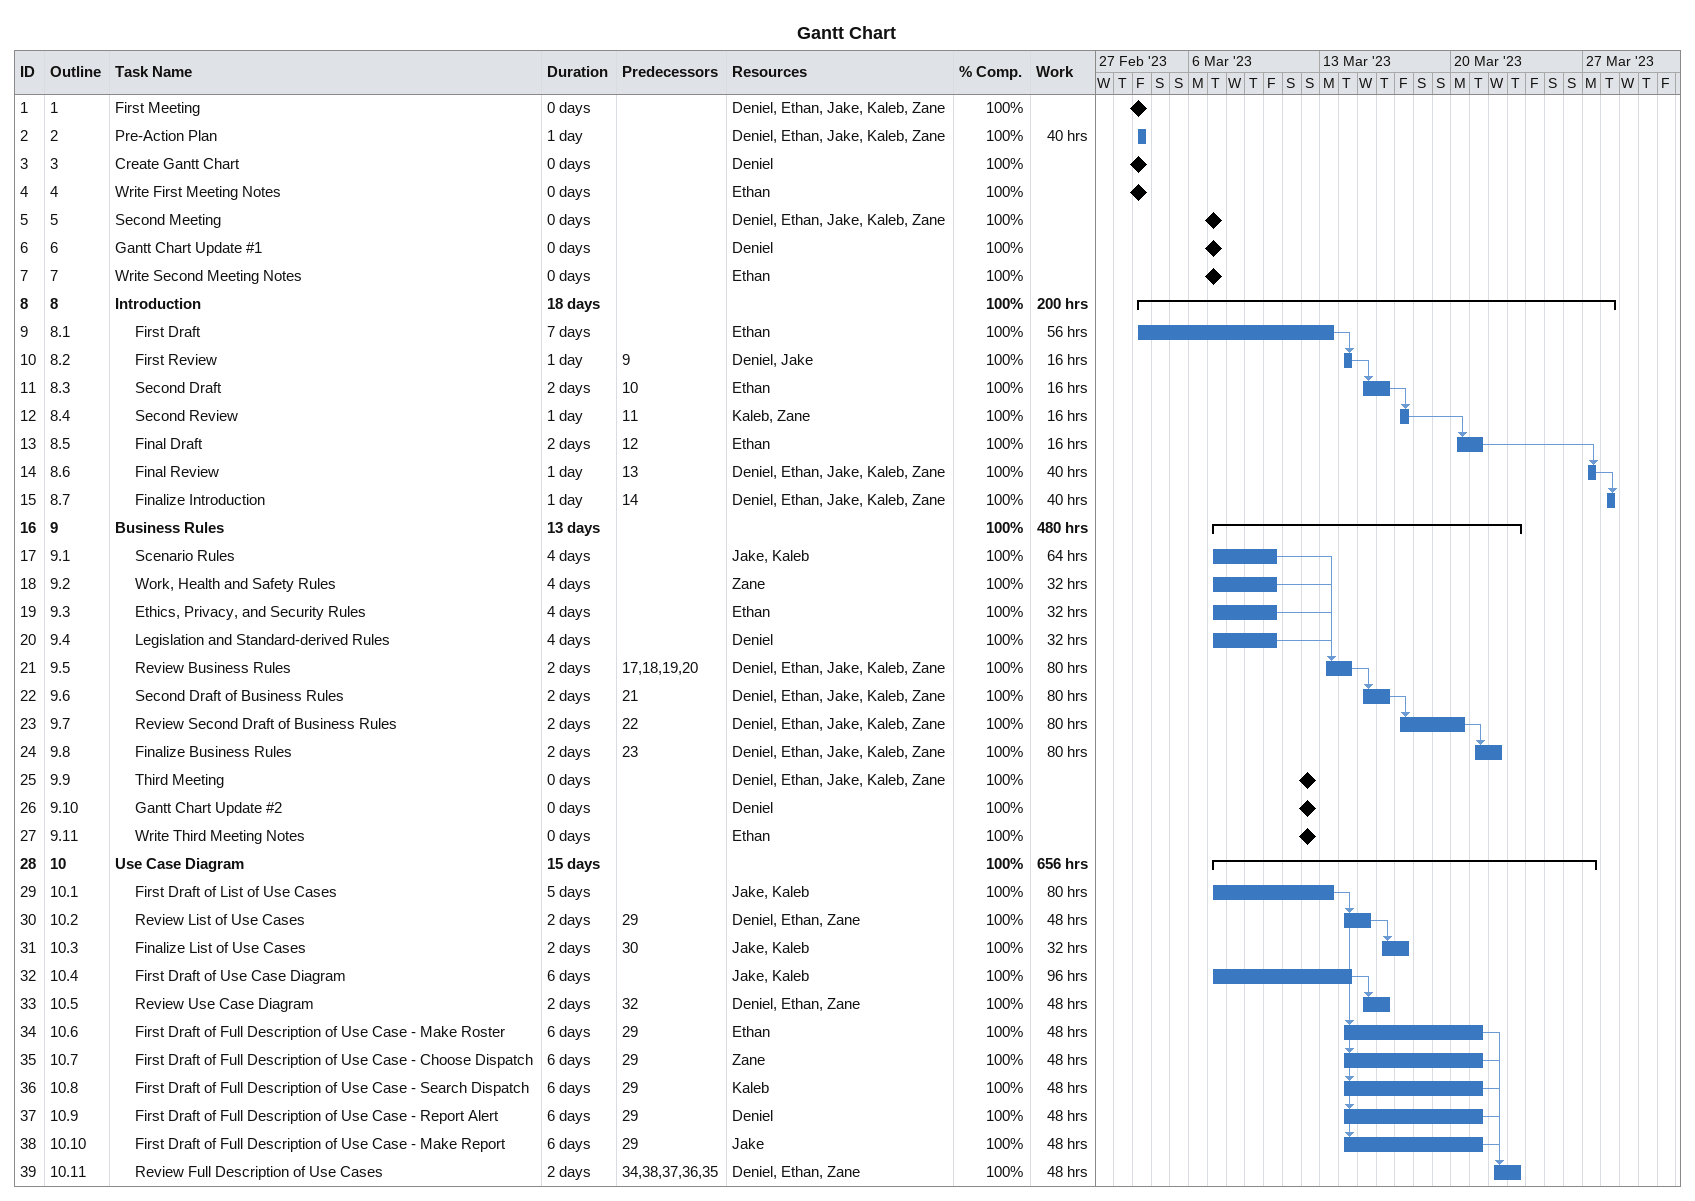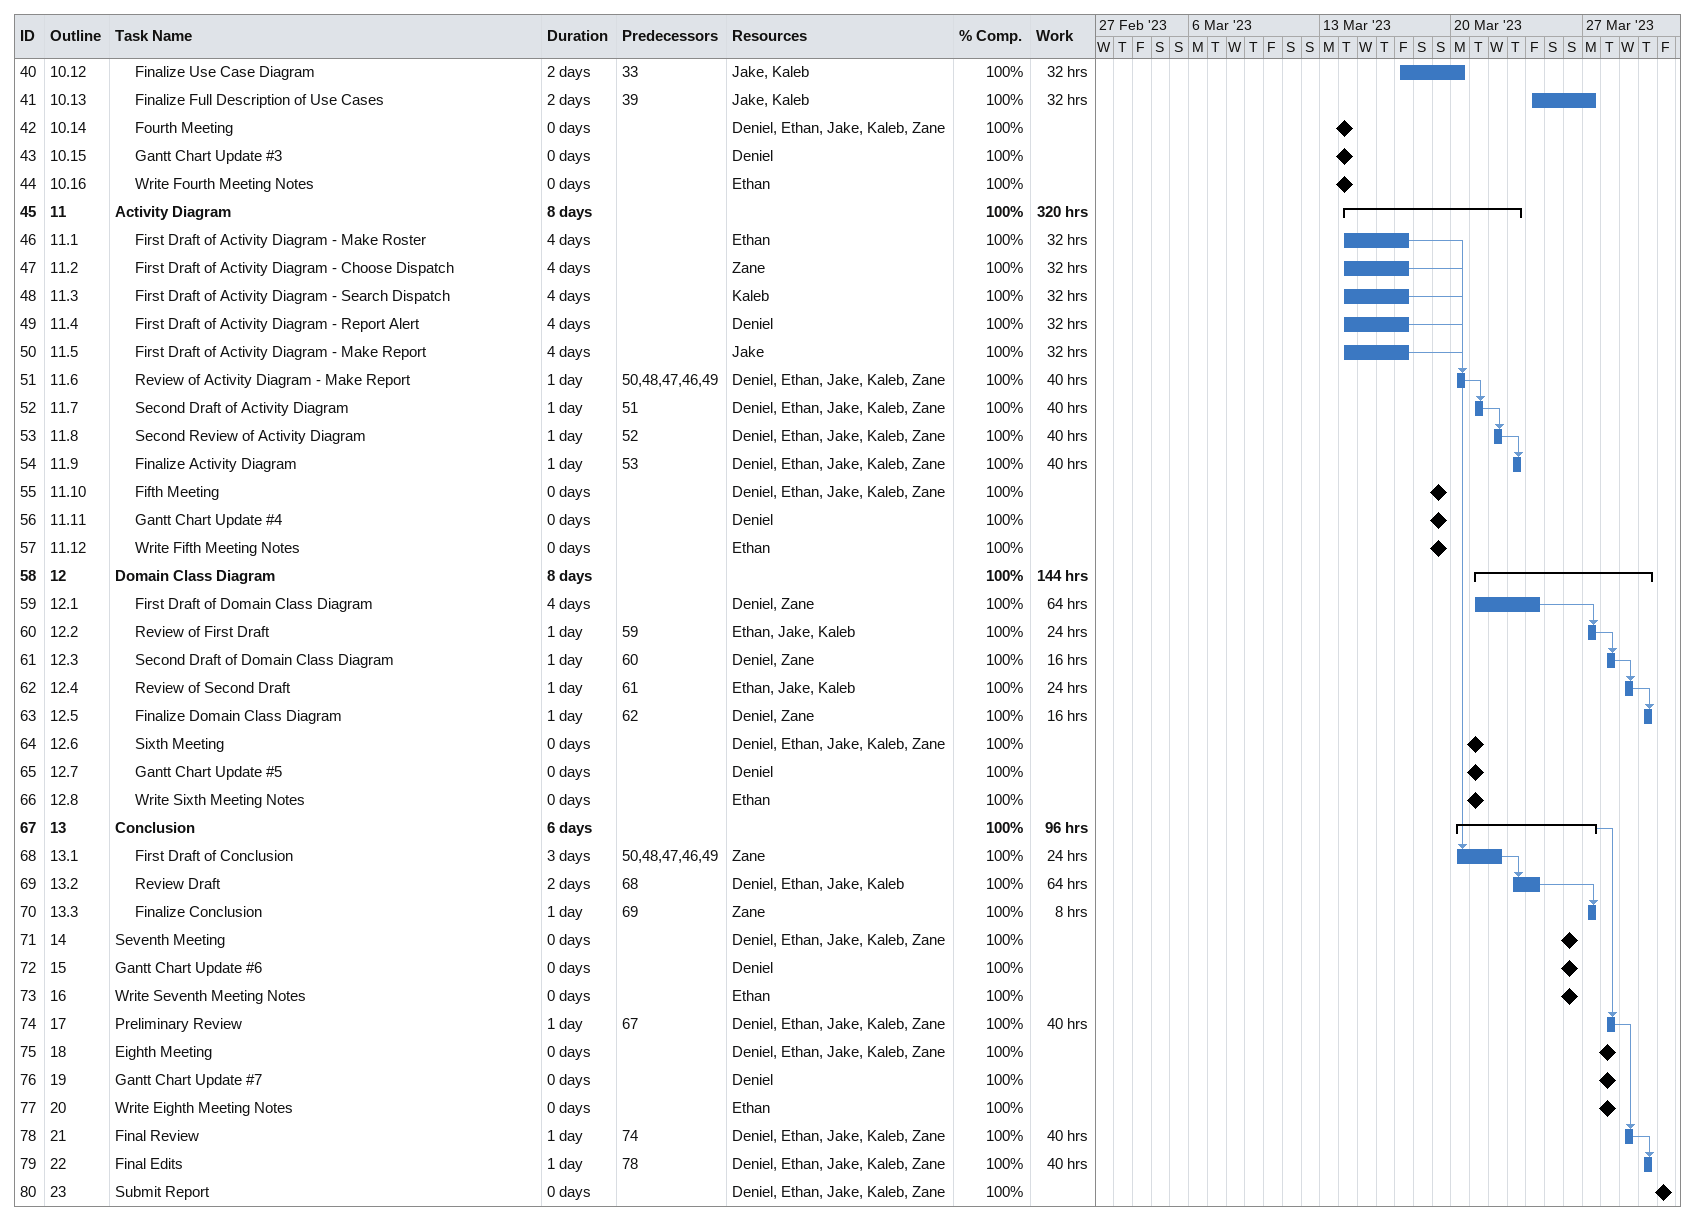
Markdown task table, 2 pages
Gantt Chart

| ID | WBS | Task | Duration | Start | Finish | Predecessors | Resources | % complete | Work (h) |
|---|---|---|---|---|---|---|---|---|---|
| 1 | 1 | First Meeting | 0d | 2023-03-03 | 2023-03-03 |  | Deniel, Ethan, Jake, Kaleb, Zane | 100 |  |
| 2 | 2 | Pre-Action Plan | 1d | 2023-03-03 | 2023-03-03 |  | Deniel, Ethan, Jake, Kaleb, Zane | 100 | 40 |
| 3 | 3 | Create Gantt Chart | 0d | 2023-03-03 | 2023-03-03 |  | Deniel | 100 |  |
| 4 | 4 | Write First Meeting Notes | 0d | 2023-03-03 | 2023-03-03 |  | Ethan | 100 |  |
| 5 | 5 | Second Meeting | 0d | 2023-03-07 | 2023-03-07 |  | Deniel, Ethan, Jake, Kaleb, Zane | 100 |  |
| 6 | 6 | Gantt Chart Update #1 | 0d | 2023-03-07 | 2023-03-07 |  | Deniel | 100 |  |
| 7 | 7 | Write Second Meeting Notes | 0d | 2023-03-07 | 2023-03-07 |  | Ethan | 100 |  |
| 8 | 8 | **Introduction** | 18d | 2023-03-03 | 2023-03-28 |  |  | 100 | 200 |
| 9 | 8.1 | First Draft | 7d | 2023-03-03 | 2023-03-13 |  | Ethan | 100 | 56 |
| 10 | 8.2 | First Review | 1d | 2023-03-14 | 2023-03-14 | 9 | Deniel, Jake | 100 | 16 |
| 11 | 8.3 | Second Draft | 2d | 2023-03-15 | 2023-03-16 | 10 | Ethan | 100 | 16 |
| 12 | 8.4 | Second Review | 1d | 2023-03-17 | 2023-03-17 | 11 | Kaleb, Zane | 100 | 16 |
| 13 | 8.5 | Final Draft | 2d | 2023-03-20 | 2023-03-21 | 12 | Ethan | 100 | 16 |
| 14 | 8.6 | Final Review | 1d | 2023-03-27 | 2023-03-27 | 13 | Deniel, Ethan, Jake, Kaleb, Zane | 100 | 40 |
| 15 | 8.7 | Finalize Introduction | 1d | 2023-03-28 | 2023-03-28 | 14 | Deniel, Ethan, Jake, Kaleb, Zane | 100 | 40 |
| 16 | 9 | **Business Rules** | 13d | 2023-03-07 | 2023-03-23 |  |  | 100 | 480 |
| 17 | 9.1 | Scenario Rules | 4d | 2023-03-07 | 2023-03-10 |  | Jake, Kaleb | 100 | 64 |
| 18 | 9.2 | Work, Health and Safety Rules | 4d | 2023-03-07 | 2023-03-10 |  | Zane | 100 | 32 |
| 19 | 9.3 | Ethics, Privacy, and Security Rules | 4d | 2023-03-07 | 2023-03-10 |  | Ethan | 100 | 32 |
| 20 | 9.4 | Legislation and Standard-derived Rules | 4d | 2023-03-07 | 2023-03-10 |  | Deniel | 100 | 32 |
| 21 | 9.5 | Review Business Rules | 2d | 2023-03-13 | 2023-03-14 | 17, 18, 19, 20 | Deniel, Ethan, Jake, Kaleb, Zane | 100 | 80 |
| 22 | 9.6 | Second Draft of Business Rules | 2d | 2023-03-15 | 2023-03-16 | 21 | Deniel, Ethan, Jake, Kaleb, Zane | 100 | 80 |
| 23 | 9.7 | Review Second Draft of Business Rules | 2d | 2023-03-17 | 2023-03-20 | 22 | Deniel, Ethan, Jake, Kaleb, Zane | 100 | 80 |
| 24 | 9.8 | Finalize Business Rules | 2d | 2023-03-21 | 2023-03-22 | 23 | Deniel, Ethan, Jake, Kaleb, Zane | 100 | 80 |
| 25 | 9.9 | Third Meeting | 0d | 2023-03-12 | 2023-03-12 |  | Deniel, Ethan, Jake, Kaleb, Zane | 100 |  |
| 26 | 9.10 | Gantt Chart Update #2 | 0d | 2023-03-12 | 2023-03-12 |  | Deniel | 100 |  |
| 27 | 9.11 | Write Third Meeting Notes | 0d | 2023-03-12 | 2023-03-12 |  | Ethan | 100 |  |
| 28 | 10 | **Use Case Diagram** | 15d | 2023-03-07 | 2023-03-27 |  |  | 100 | 656 |
| 29 | 10.1 | First Draft of List of Use Cases | 5d | 2023-03-07 | 2023-03-13 |  | Jake, Kaleb | 100 | 80 |
| 30 | 10.2 | Review List of Use Cases | 2d | 2023-03-14 | 2023-03-15 | 29 | Deniel, Ethan, Zane | 100 | 48 |
| 31 | 10.3 | Finalize List of Use Cases | 2d | 2023-03-16 | 2023-03-17 | 30 | Jake, Kaleb | 100 | 32 |
| 32 | 10.4 | First Draft of Use Case Diagram | 6d | 2023-03-07 | 2023-03-14 |  | Jake, Kaleb | 100 | 96 |
| 33 | 10.5 | Review Use Case Diagram | 2d | 2023-03-15 | 2023-03-16 | 32 | Deniel, Ethan, Zane | 100 | 48 |
| 34 | 10.6 | First Draft of Full Description of Use Case - Make Roster | 6d | 2023-03-14 | 2023-03-21 | 29 | Ethan | 100 | 48 |
| 35 | 10.7 | First Draft of Full Description of Use Case - Choose Dispatch | 6d | 2023-03-14 | 2023-03-21 | 29 | Zane | 100 | 48 |
| 36 | 10.8 | First Draft of Full Description of Use Case - Search Dispatch | 6d | 2023-03-14 | 2023-03-21 | 29 | Kaleb | 100 | 48 |
| 37 | 10.9 | First Draft of Full Description of Use Case - Report Alert | 6d | 2023-03-14 | 2023-03-21 | 29 | Deniel | 100 | 48 |
| 38 | 10.10 | First Draft of Full Description of Use Case - Make Report | 6d | 2023-03-14 | 2023-03-21 | 29 | Jake | 100 | 48 |
| 39 | 10.11 | Review Full Description of Use Cases | 2d | 2023-03-22 | 2023-03-23 | 34, 38, 37, 36, 35 | Deniel, Ethan, Zane | 100 | 48 |
| 40 | 10.12 | Finalize Use Case Diagram | 2d | 2023-03-17 | 2023-03-20 | 33 | Jake, Kaleb | 100 | 32 |
| 41 | 10.13 | Finalize Full Description of Use Cases | 2d | 2023-03-24 | 2023-03-27 | 39 | Jake, Kaleb | 100 | 32 |
| 42 | 10.14 | Fourth Meeting | 0d | 2023-03-14 | 2023-03-14 |  | Deniel, Ethan, Jake, Kaleb, Zane | 100 |  |
| 43 | 10.15 | Gantt Chart Update #3 | 0d | 2023-03-14 | 2023-03-14 |  | Deniel | 100 |  |
| 44 | 10.16 | Write Fourth Meeting Notes | 0d | 2023-03-14 | 2023-03-14 |  | Ethan | 100 |  |
| 45 | 11 | **Activity Diagram** | 8d | 2023-03-14 | 2023-03-23 |  |  | 100 | 320 |
| 46 | 11.1 | First Draft of Activity Diagram - Make Roster | 4d | 2023-03-14 | 2023-03-17 |  | Ethan | 100 | 32 |
| 47 | 11.2 | First Draft of Activity Diagram - Choose Dispatch | 4d | 2023-03-14 | 2023-03-17 |  | Zane | 100 | 32 |
| 48 | 11.3 | First Draft of Activity Diagram - Search Dispatch | 4d | 2023-03-14 | 2023-03-17 |  | Kaleb | 100 | 32 |
| 49 | 11.4 | First Draft of Activity Diagram - Report Alert | 4d | 2023-03-14 | 2023-03-17 |  | Deniel | 100 | 32 |
| 50 | 11.5 | First Draft of Activity Diagram - Make Report | 4d | 2023-03-14 | 2023-03-17 |  | Jake | 100 | 32 |
| 51 | 11.6 | Review of Activity Diagram - Make Report | 1d | 2023-03-20 | 2023-03-20 | 50, 48, 47, 46, 49 | Deniel, Ethan, Jake, Kaleb, Zane | 100 | 40 |
| 52 | 11.7 | Second Draft of Activity Diagram | 1d | 2023-03-21 | 2023-03-21 | 51 | Deniel, Ethan, Jake, Kaleb, Zane | 100 | 40 |
| 53 | 11.8 | Second Review of Activity Diagram | 1d | 2023-03-22 | 2023-03-22 | 52 | Deniel, Ethan, Jake, Kaleb, Zane | 100 | 40 |
| 54 | 11.9 | Finalize Activity Diagram | 1d | 2023-03-23 | 2023-03-23 | 53 | Deniel, Ethan, Jake, Kaleb, Zane | 100 | 40 |
| 55 | 11.10 | Fifth Meeting | 0d | 2023-03-19 | 2023-03-19 |  | Deniel, Ethan, Jake, Kaleb, Zane | 100 |  |
| 56 | 11.11 | Gantt Chart Update #4 | 0d | 2023-03-19 | 2023-03-19 |  | Deniel | 100 |  |
| 57 | 11.12 | Write Fifth Meeting Notes | 0d | 2023-03-19 | 2023-03-19 |  | Ethan | 100 |  |
| 58 | 12 | **Domain Class Diagram** | 8d | 2023-03-21 | 2023-03-30 |  |  | 100 | 144 |
| 59 | 12.1 | First Draft of Domain Class Diagram | 4d | 2023-03-21 | 2023-03-24 |  | Deniel, Zane | 100 | 64 |
| 60 | 12.2 | Review of First Draft | 1d | 2023-03-27 | 2023-03-27 | 59 | Ethan, Jake, Kaleb | 100 | 24 |
| 61 | 12.3 | Second Draft of Domain Class Diagram | 1d | 2023-03-28 | 2023-03-28 | 60 | Deniel, Zane | 100 | 16 |
| 62 | 12.4 | Review of Second Draft | 1d | 2023-03-29 | 2023-03-29 | 61 | Ethan, Jake, Kaleb | 100 | 24 |
| 63 | 12.5 | Finalize Domain Class Diagram | 1d | 2023-03-30 | 2023-03-30 | 62 | Deniel, Zane | 100 | 16 |
| 64 | 12.6 | Sixth Meeting | 0d | 2023-03-21 | 2023-03-21 |  | Deniel, Ethan, Jake, Kaleb, Zane | 100 |  |
| 65 | 12.7 | Gantt Chart Update #5 | 0d | 2023-03-21 | 2023-03-21 |  | Deniel | 100 |  |
| 66 | 12.8 | Write Sixth Meeting Notes | 0d | 2023-03-21 | 2023-03-21 |  | Ethan | 100 |  |
| 67 | 13 | **Conclusion** | 6d | 2023-03-20 | 2023-03-27 |  |  | 100 | 96 |
| 68 | 13.1 | First Draft of Conclusion | 3d | 2023-03-20 | 2023-03-22 | 50, 48, 47, 46, 49 | Zane | 100 | 24 |
| 69 | 13.2 | Review Draft | 2d | 2023-03-23 | 2023-03-24 | 68 | Deniel, Ethan, Jake, Kaleb | 100 | 64 |
| 70 | 13.3 | Finalize Conclusion | 1d | 2023-03-27 | 2023-03-27 | 69 | Zane | 100 | 8 |
| 71 | 14 | Seventh Meeting | 0d | 2023-03-26 | 2023-03-26 |  | Deniel, Ethan, Jake, Kaleb, Zane | 100 |  |
| 72 | 15 | Gantt Chart Update #6 | 0d | 2023-03-26 | 2023-03-26 |  | Deniel | 100 |  |
| 73 | 16 | Write Seventh Meeting Notes | 0d | 2023-03-26 | 2023-03-26 |  | Ethan | 100 |  |
| 74 | 17 | Preliminary Review | 1d | 2023-03-28 | 2023-03-28 | 67 | Deniel, Ethan, Jake, Kaleb, Zane | 100 | 40 |
| 75 | 18 | Eighth Meeting | 0d | 2023-03-28 | 2023-03-28 |  | Deniel, Ethan, Jake, Kaleb, Zane | 100 |  |
| 76 | 19 | Gantt Chart Update #7 | 0d | 2023-03-28 | 2023-03-28 |  | Deniel | 100 |  |
| 77 | 20 | Write Eighth Meeting Notes | 0d | 2023-03-28 | 2023-03-28 |  | Ethan | 100 |  |
| 78 | 21 | Final Review | 1d | 2023-03-29 | 2023-03-29 | 74 | Deniel, Ethan, Jake, Kaleb, Zane | 100 | 40 |
| 79 | 22 | Final Edits | 1d | 2023-03-30 | 2023-03-30 | 78 | Deniel, Ethan, Jake, Kaleb, Zane | 100 | 40 |
| 80 | 23 | Submit Report | 0d | 2023-03-31 | 2023-03-31 |  | Deniel, Ethan, Jake, Kaleb, Zane | 100 |  |
